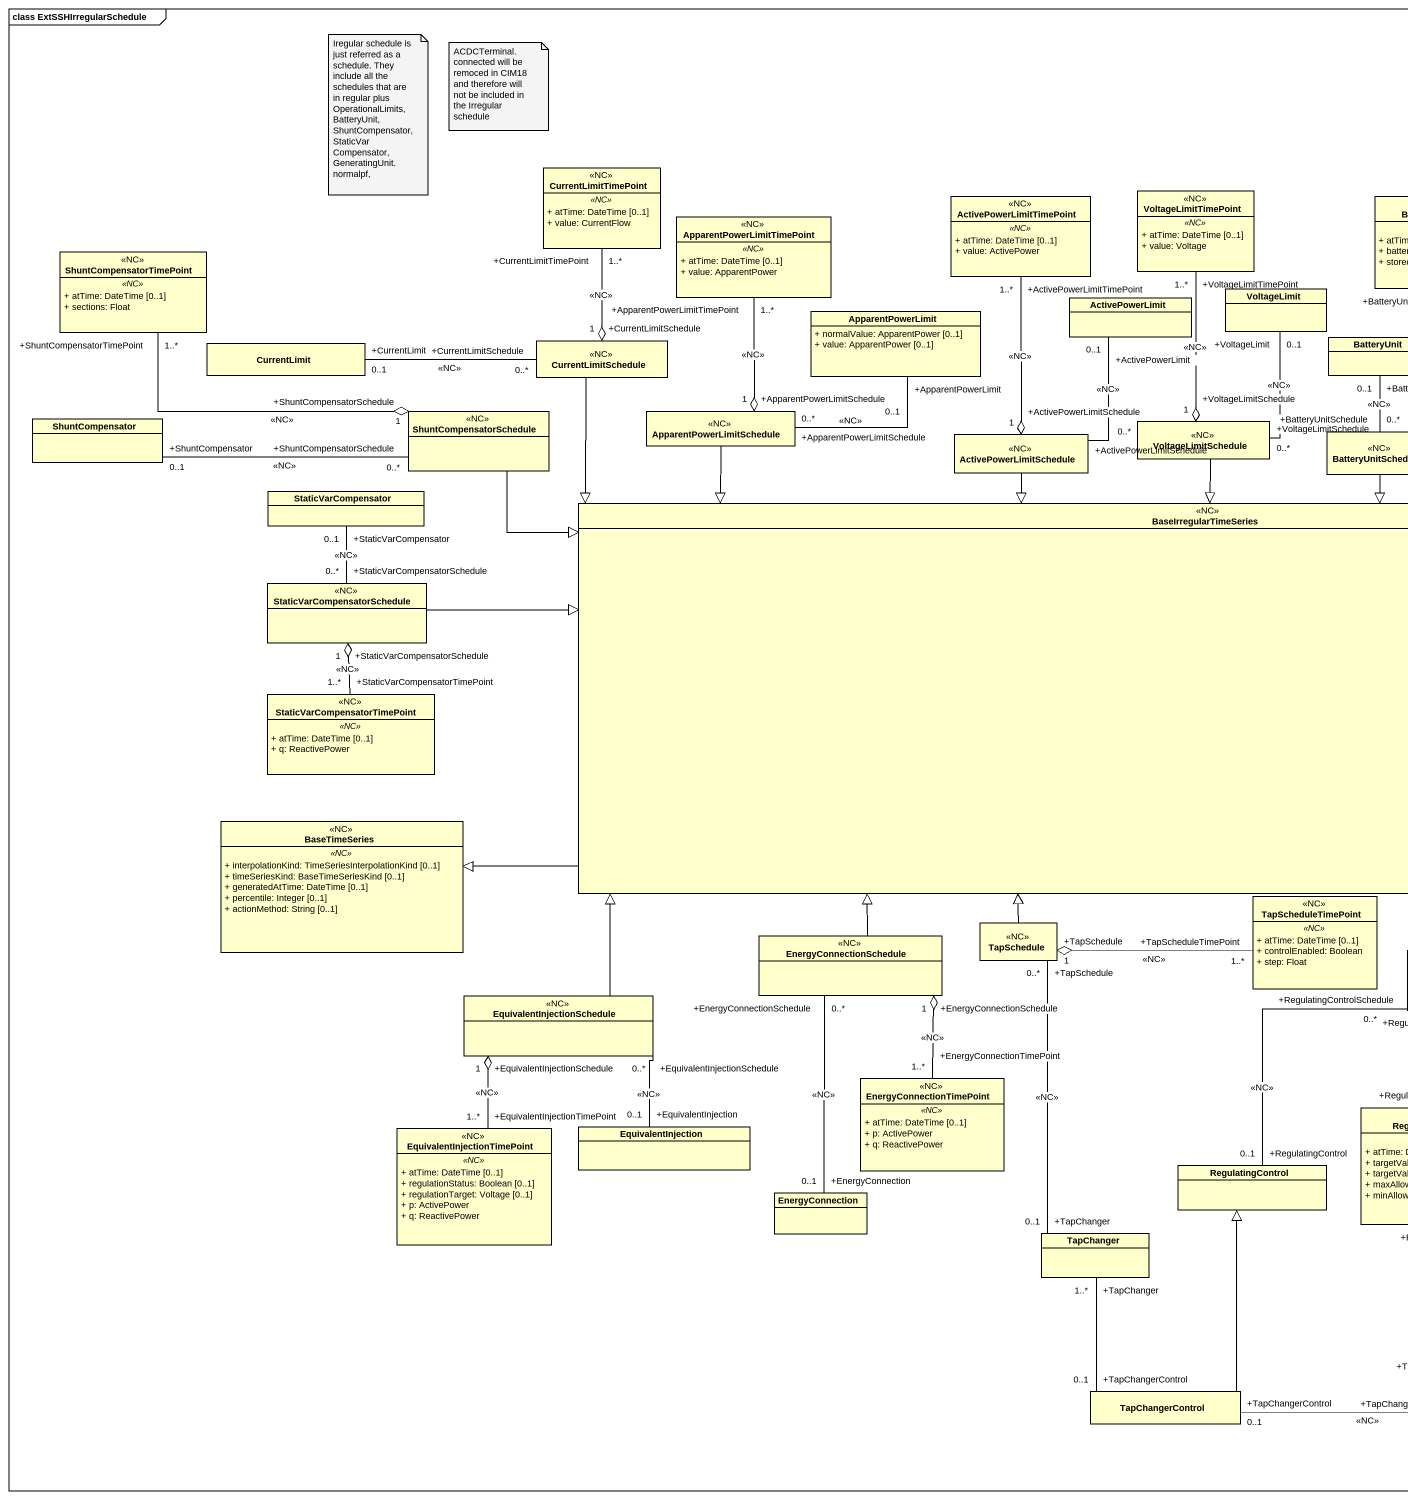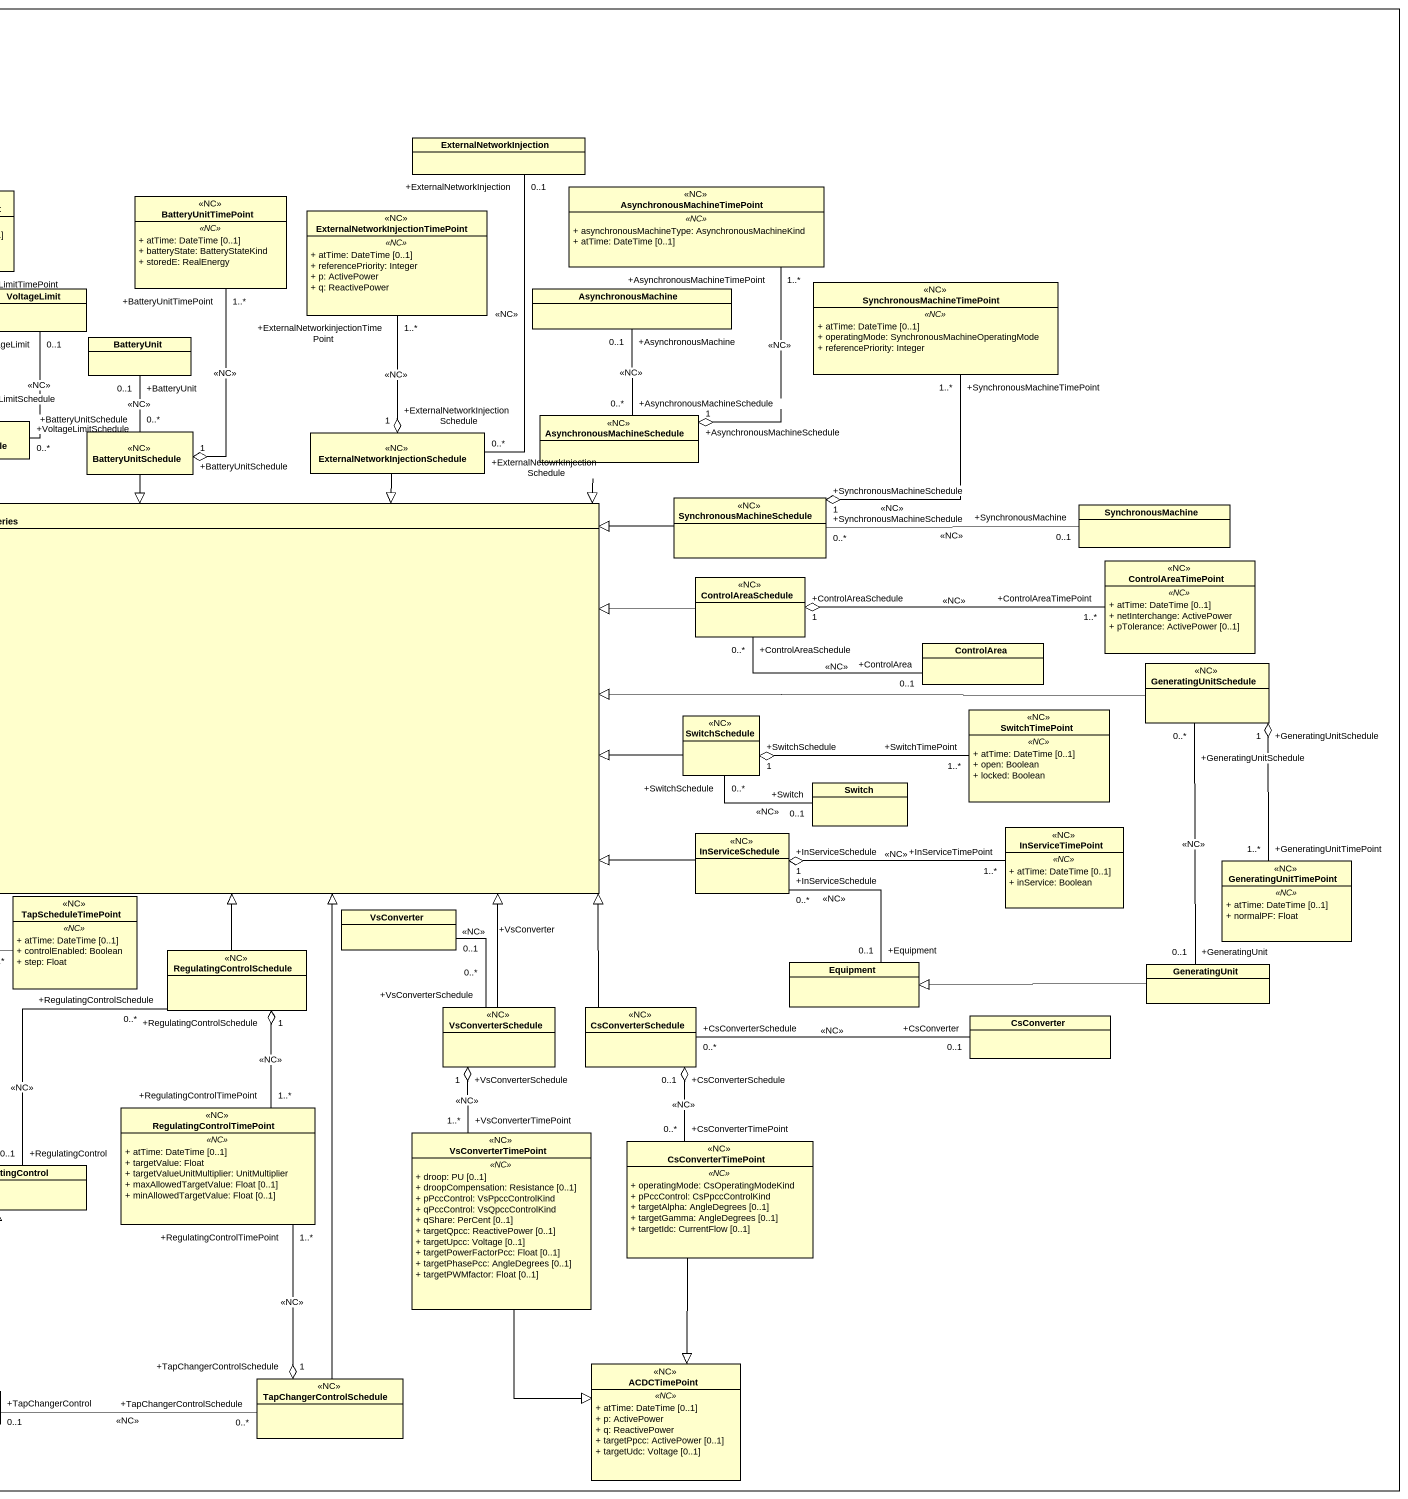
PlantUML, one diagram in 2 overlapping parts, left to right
@startuml
mainframe class ExtSSHIrregularSchedule
hide circle
hide empty members
skinparam classAttributeIconSize 0
class ExternalNetworkInjection
class CurrentLimitTimePoint <<NC>> {
  .. <<NC>> ..
  + atTime: DateTime [0..1]
  + value: CurrentFlow
}
class ApparentPowerLimitTimePoint <<NC>> {
  .. <<NC>> ..
  + atTime: DateTime [0..1]
  + value: ApparentPower
}
class ActivePowerLimitTimePoint <<NC>> {
  .. <<NC>> ..
  + atTime: DateTime [0..1]
  + value: ActivePower
}
class VoltageLimitTimePoint <<NC>> {
  .. <<NC>> ..
  + atTime: DateTime [0..1]
  + value: Voltage
}
class BatteryUnitTimePoint <<NC>> {
  .. <<NC>> ..
  + atTime: DateTime [0..1]
  + batteryState: BatteryStateKind
  + storedE: RealEnergy
}
class "ExternalNetworkInjectionTimePoint" as ExternalNetworkInjectionTime <<NC>> {
  .. <<NC>> ..
  + atTime: DateTime [0..1]
  + referencePriority: Integer
  + p: ActivePower
  + q: ReactivePower
}
class AsynchronousMachineTimePoint <<NC>> {
  .. <<NC>> ..
  + asynchronousMachineType: AsynchronousMachineKind
  + atTime: DateTime [0..1]
}
class ShuntCompensatorTimePoint <<NC>> {
  .. <<NC>> ..
  + atTime: DateTime [0..1]
  + sections: Float
}
class ActivePowerLimit
class VoltageLimit
class AsynchronousMachine
class SynchronousMachineTimePoint <<NC>> {
  .. <<NC>> ..
  + atTime: DateTime [0..1]
  + operatingMode: SynchronousMachineOperatingMode
  + referencePriority: Integer
}
class ApparentPowerLimit {
  + normalValue: ApparentPower [0..1]
  + value: ApparentPower [0..1]
}
class BatteryUnit
class CurrentLimit
class CurrentLimitSchedule <<NC>>
class ShuntCompensatorSchedule <<NC>>
class ApparentPowerLimitSchedule <<NC>>
class AsynchronousMachineSchedule <<NC>>
class ShuntCompensator
class ActivePowerLimitSchedule <<NC>>
class VoltageLimitSchedule <<NC>>
class BatteryUnitSchedule <<NC>>
class "ExternalNetworkInjectionSchedule" as ExternalNetworkInjectionSche <<NC>>
class StaticVarCompensator
class BaseIrregularTimeSeries <<NC>>
class SynchronousMachineSchedule <<NC>>
class SynchronousMachine
class ControlAreaTimePoint <<NC>> {
  .. <<NC>> ..
  + atTime: DateTime [0..1]
  + netInterchange: ActivePower
  + pTolerance: ActivePower [0..1]
}
class StaticVarCompensatorSchedule <<NC>>
class ControlAreaSchedule <<NC>>
class ControlArea
class GeneratingUnitSchedule <<NC>>
class "StaticVarCompensatorTimePoint" as StaticVarCompensatorTimePoin <<NC>> {
  .. <<NC>> ..
  + atTime: DateTime [0..1]
  + q: ReactivePower
}
class SwitchSchedule <<NC>>
class SwitchTimePoint <<NC>> {
  .. <<NC>> ..
  + atTime: DateTime [0..1]
  + open: Boolean
  + locked: Boolean
}
class Switch
class BaseTimeSeries <<NC>> {
  .. <<NC>> ..
  + interpolationKind: TimeSeriesInterpolationKind [0..1]
  + timeSeriesKind: BaseTimeSeriesKind [0..1]
  + generatedAtTime: DateTime [0..1]
  + percentile: Integer [0..1]
  + actionMethod: String [0..1]
}
class InServiceSchedule <<NC>>
class InServiceTimePoint <<NC>> {
  .. <<NC>> ..
  + atTime: DateTime [0..1]
  + inService: Boolean
}
class GeneratingUnitTimePoint <<NC>> {
  .. <<NC>> ..
  + atTime: DateTime [0..1]
  + normalPF: Float
}
class TapScheduleTimePoint <<NC>> {
  .. <<NC>> ..
  + atTime: DateTime [0..1]
  + controlEnabled: Boolean
  + step: Float
}
class VsConverter
class EnergyConnectionSchedule <<NC>>
class TapSchedule <<NC>>
class RegulatingControlSchedule <<NC>>
class EquivalentInjectionSchedule <<NC>>
class Equipment
class GeneratingUnit
class VsConverterSchedule <<NC>>
class CsConverterSchedule <<NC>>
class CsConverter
class EnergyConnectionTimePoint <<NC>> {
  .. <<NC>> ..
  + atTime: DateTime [0..1]
  + p: ActivePower
  + q: ReactivePower
}
class RegulatingControlTimePoint <<NC>> {
  .. <<NC>> ..
  + atTime: DateTime [0..1]
  + targetValue: Float
  + targetValueUnitMultiplier: UnitMultiplier
  + maxAllowedTargetValue: Float [0..1]
  + minAllowedTargetValue: Float [0..1]
}
class EquivalentInjectionTimePoint <<NC>> {
  .. <<NC>> ..
  + atTime: DateTime [0..1]
  + regulationStatus: Boolean [0..1]
  + regulationTarget: Voltage [0..1]
  + p: ActivePower
  + q: ReactivePower
}
class EquivalentInjection
class VsConverterTimePoint <<NC>> {
  .. <<NC>> ..
  + droop: PU [0..1]
  + droopCompensation: Resistance [0..1]
  + pPccControl: VsPpccControlKind
  + qPccControl: VsQpccControlKind
  + qShare: PerCent [0..1]
  + targetQpcc: ReactivePower [0..1]
  + targetUpcc: Voltage [0..1]
  + targetPowerFactorPcc: Float [0..1]
  + targetPhasePcc: AngleDegrees [0..1]
  + targetPWMfactor: Float [0..1]
}
class CsConverterTimePoint <<NC>> {
  .. <<NC>> ..
  + operatingMode: CsOperatingModeKind
  + pPccControl: CsPpccControlKind
  + targetAlpha: AngleDegrees [0..1]
  + targetGamma: AngleDegrees [0..1]
  + targetIdc: CurrentFlow [0..1]
}
class RegulatingControl
class EnergyConnection
class TapChanger
class TapChangerControlSchedule <<NC>>
class ACDCTimePoint <<NC>> {
  .. <<NC>> ..
  + atTime: DateTime [0..1]
  + p: ActivePower
  + q: ReactivePower
  + targetPpcc: ActivePower [0..1]
  + targetUdc: Voltage [0..1]
}
class TapChangerControl
ExternalNetworkInjection "+ExternalNetworkInjection\n0..1" -- "+ExternalNetowrkInjectionSchedule\n0..*" ExternalNetworkInjectionSche : <<NC>>
CurrentLimitTimePoint "+CurrentLimitTimePoint\n1..*" --o "+CurrentLimitSchedule\n1" CurrentLimitSchedule : <<NC>>
ApparentPowerLimitTimePoint "+ApparentPowerLimitTimePoint\n1..*" --o "+ApparentPowerLimitSchedule\n1" ApparentPowerLimitSchedule : <<NC>>
ActivePowerLimitTimePoint "+ActivePowerLimitTimePoint\n1..*" --o "+ActivePowerLimitSchedule\n1" ActivePowerLimitSchedule : <<NC>>
VoltageLimitTimePoint "+VoltageLimitTimePoint\n1..*" --o "+VoltageLimitSchedule\n1" VoltageLimitSchedule : <<NC>>
BatteryUnitTimePoint "+BatteryUnitTimePoint\n1..*" --o "+BatteryUnitSchedule\n1" BatteryUnitSchedule : <<NC>>
ExternalNetworkInjectionTime "+ExternalNetworkinjectionTimePoint\n1..*" --o "+ExternalNetworkInjectionSchedule\n1" ExternalNetworkInjectionSche : <<NC>>
AsynchronousMachineTimePoint "+AsynchronousMachineTimePoint\n1..*" --o "+AsynchronousMachineSchedule\n1" AsynchronousMachineSchedule : <<NC>>
ShuntCompensatorTimePoint "+ShuntCompensatorTimePoint\n1..*" -right-o "+ShuntCompensatorSchedule\n1" ShuntCompensatorSchedule : <<NC>>
AsynchronousMachine "+AsynchronousMachine\n0..1" -- "+AsynchronousMachineSchedule\n0..*" AsynchronousMachineSchedule : <<NC>>
SynchronousMachineTimePoint "+SynchronousMachineTimePoint\n1..*" --o "+SynchronousMachineSchedule\n1" SynchronousMachineSchedule : <<NC>>
BatteryUnit "+BatteryUnit\n0..1" -- "+BatteryUnitSchedule\n0..*" BatteryUnitSchedule : <<NC>>
CurrentLimitSchedule "+CurrentLimitSchedule\n0..*" -left- "+CurrentLimit\n0..1" CurrentLimit : <<NC>>
CurrentLimitSchedule -right-|> BaseIrregularTimeSeries
ShuntCompensatorSchedule "+ShuntCompensatorSchedule\n0..*" -left- "+ShuntCompensator\n0..1" ShuntCompensator : <<NC>>
ShuntCompensatorSchedule -right-|> BaseIrregularTimeSeries
ApparentPowerLimitSchedule "+ApparentPowerLimitSchedule\n0..*" -right- "+ApparentPowerLimit\n0..1" ApparentPowerLimit : <<NC>>
ApparentPowerLimitSchedule -right-|> BaseIrregularTimeSeries
AsynchronousMachineSchedule -left-|> BaseIrregularTimeSeries
ActivePowerLimitSchedule "+ActivePowerLimitSchedule\n0..*" -up- "+ActivePowerLimit\n0..1" ActivePowerLimit : <<NC>>
ActivePowerLimitSchedule --|> BaseIrregularTimeSeries
VoltageLimitSchedule "+VoltageLimitSchedule\n0..*" -up- "+VoltageLimit\n0..1" VoltageLimit : <<NC>>
VoltageLimitSchedule --|> BaseIrregularTimeSeries
BatteryUnitSchedule --|> BaseIrregularTimeSeries
ExternalNetworkInjectionSche -left-|> BaseIrregularTimeSeries
BaseIrregularTimeSeries -left-|> BaseTimeSeries
SynchronousMachineSchedule -left-|> BaseIrregularTimeSeries
SynchronousMachine "+SynchronousMachine\n0..1" -left- "+SynchronousMachineSchedule\n0..*" SynchronousMachineSchedule : <<NC>>
ControlAreaTimePoint "+ControlAreaTimePoint\n1..*" -left-o "+ControlAreaSchedule\n1" ControlAreaSchedule : <<NC>>
StaticVarCompensatorSchedule "+StaticVarCompensatorSchedule\n0..*" -up- "+StaticVarCompensator\n0..1" StaticVarCompensator : <<NC>>
StaticVarCompensatorSchedule -right-|> BaseIrregularTimeSeries
StaticVarCompensatorSchedule "+StaticVarCompensatorSchedule\n1" o-- "+StaticVarCompensatorTimePoint\n1..*" StaticVarCompensatorTimePoin : <<NC>>
ControlAreaSchedule -left-|> BaseIrregularTimeSeries
ControlArea "+ControlArea\n0..1" -left- "+ControlAreaSchedule\n0..*" ControlAreaSchedule : <<NC>>
GeneratingUnitSchedule -left-|> BaseIrregularTimeSeries
GeneratingUnitSchedule "+GeneratingUnitSchedule\n0..*" -- "+GeneratingUnit\n0..1" GeneratingUnit : <<NC>>
SwitchSchedule -left-|> BaseIrregularTimeSeries
SwitchTimePoint "+SwitchTimePoint\n1..*" -left-o "+SwitchSchedule\n1" SwitchSchedule
Switch "+Switch\n0..1" -left- "+SwitchSchedule\n0..*" SwitchSchedule : <<NC>>
InServiceSchedule -left-|> BaseIrregularTimeSeries
InServiceTimePoint "+InServiceTimePoint\n1..*" -left-o "+InServiceSchedule\n1" InServiceSchedule : <<NC>>
GeneratingUnitTimePoint "+GeneratingUnitTimePoint\n1..*" -up-o "+GeneratingUnitSchedule\n1" GeneratingUnitSchedule
TapScheduleTimePoint "+TapScheduleTimePoint\n1..*" -left-o "+TapSchedule\n1" TapSchedule : <<NC>>
VsConverter "+VsConverter\n0..1" -- "+VsConverterSchedule\n0..*" VsConverterSchedule : <<NC>>
EnergyConnectionSchedule -up-|> BaseIrregularTimeSeries
TapSchedule -up-|> BaseIrregularTimeSeries
RegulatingControlSchedule -up-|> BaseIrregularTimeSeries
EquivalentInjectionSchedule -right-|> BaseIrregularTimeSeries
Equipment "+Equipment\n0..1" -up- "+InServiceSchedule\n0..*" InServiceSchedule : <<NC>>
GeneratingUnit -left-|> Equipment
VsConverterSchedule -up-|> BaseIrregularTimeSeries
CsConverterSchedule -left-|> BaseIrregularTimeSeries
CsConverter "+CsConverter\n0..1" -left- "+CsConverterSchedule\n0..*" CsConverterSchedule : <<NC>>
EnergyConnectionTimePoint "+EnergyConnectionTimePoint\n1..*" -up-o "+EnergyConnectionSchedule\n1" EnergyConnectionSchedule : <<NC>>
RegulatingControlTimePoint "+RegulatingControlTimePoint\n1..*" -up-o "+RegulatingControlSchedule\n1" RegulatingControlSchedule : <<NC>>
RegulatingControlTimePoint "+RegulatingControlTimePoint\n1..*" --o "+TapChangerControlSchedule\n1" TapChangerControlSchedule : <<NC>>
EquivalentInjectionTimePoint "+EquivalentInjectionTimePoint\n1..*" -up-o "+EquivalentInjectionSchedule\n1" EquivalentInjectionSchedule : <<NC>>
EquivalentInjection "+EquivalentInjection\n0..1" -up- "+EquivalentInjectionSchedule\n0..*" EquivalentInjectionSchedule : <<NC>>
VsConverterTimePoint "+VsConverterTimePoint\n1..*" -up-o "+VsConverterSchedule\n1" VsConverterSchedule : <<NC>>
VsConverterTimePoint --|> ACDCTimePoint
CsConverterTimePoint "+CsConverterTimePoint\n0..*" -up-o "+CsConverterSchedule\n0..1" CsConverterSchedule : <<NC>>
CsConverterTimePoint --|> ACDCTimePoint
RegulatingControl "+RegulatingControl\n0..1" -up- "+RegulatingControlSchedule\n0..*" RegulatingControlSchedule : <<NC>>
EnergyConnection "+EnergyConnection\n0..1" -up- "+EnergyConnectionSchedule\n0..*" EnergyConnectionSchedule : <<NC>>
TapChanger "+TapChanger\n0..1" -up- "+TapSchedule\n0..*" TapSchedule : <<NC>>
TapChanger "+TapChanger\n1..*" -- "+TapChangerControl\n0..1" TapChangerControl
TapChangerControlSchedule -up-|> BaseIrregularTimeSeries
TapChangerControl -up-|> RegulatingControl
TapChangerControl "+TapChangerControl\n0..1" -right- "+TapChangerControlSchedule\n0..*" TapChangerControlSchedule : <<NC>>
note as N1
  Iregular schedule is just referred as a schedule. They include all the schedules that are in regular plus OperationalLimits, BatteryUnit, ShuntCompensator, StaticVarCompensator,GeneratingUnit.normalpf,
end note
note as N2
  ACDCTerminal.connected will be remoced in CIM18 and therefore will not be included in the Irregular schedule
end note
@enduml
